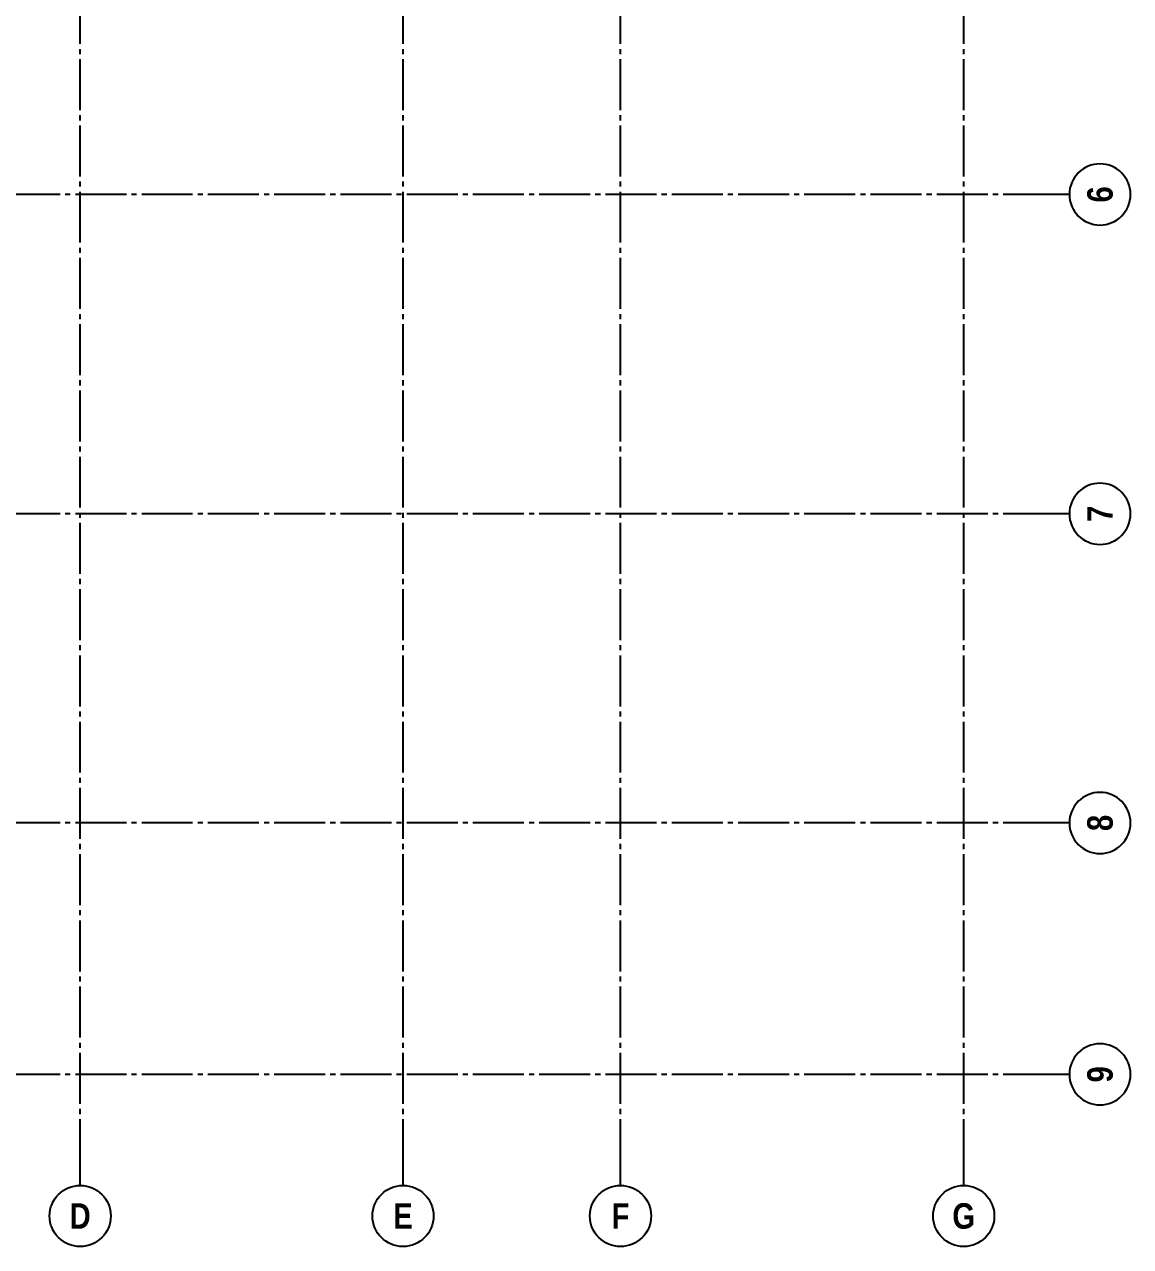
# Model space of a CAD drawing. Header units: millimetres. Extents: x -3973692 to -2843767, y 592734 to 838475.
# Drawn here: x -3121486 to -3088936, y 695162 to 731136 of the extents above; entities that cross this region are included whole.
import ezdxf
from ezdxf.enums import TextEntityAlignment as Align

# ---------------------------------------------------------------- set-up
doc = ezdxf.new("R2010")
doc.units = ezdxf.units.MM
doc.header["$MEASUREMENT"] = 0
doc.linetypes.add('CHG_XX_Luoi truc-Block A$0$MB_Luoi truc-150-TWA$0$Center101', pattern=[13, 10, -1, 1, -1])
doc.linetypes.add('DIVIDE2', pattern=[15.875, 6.35, -3.175, 0, -3.175, 0, -3.175])
doc.layers.add("'S_General_Divide_3 Intermediate", color=3, linetype='DIVIDE2', lineweight=40)
doc.layers.add('CHG_XX_Cot_Block A-T4-7$0$DBAO', color=3, linetype='Continuous', lineweight=13)
doc.layers.add('CHG_XX_Luoi truc-Block A$0$MB_Luoi truc-150-TWA$0$Grid', color=34, linetype='Continuous')
doc.layers.add('CHG_XX_Luoi truc-Block A$0$MB_Luoi truc-150-TWA$0$Grid Line', color=251, linetype='CHG_XX_Luoi truc-Block A$0$MB_Luoi truc-150-TWA$0$Center101')
doc.styles.add('CHG_XX_Luoi truc-Block A$0$MB_Luoi truc-150-TWA$0$Grid A-F$0$VNI-HelveCB', font='')
doc.styles.get('CHG_XX_Luoi truc-Block A$0$MB_Luoi truc-150-TWA$0$Grid A-F$0$VNI-HelveCB').set_extended_font_data('VNI-Helve-Condense', bold=True)

# ---------------------------------------------------------------- blocks, each defined once
blk = doc.blocks.new('*U3016')
at = {"layer": 'CHG_XX_Luoi truc-Block A$0$MB_Luoi truc-150-TWA$0$Grid', "lineweight": -2}
blk.add_line((0, -3), (0, 0), dxfattribs=at)
blk.add_circle((0, -9), 6, dxfattribs=at)
at = {"layer": 'CHG_XX_Luoi truc-Block A$0$MB_Luoi truc-150-TWA$0$Grid Line'}
blk.add_line((0, 0), (0, 467), dxfattribs=at)
at = {"layer": 'CHG_XX_Luoi truc-Block A$0$MB_Luoi truc-150-TWA$0$Grid', "lineweight": -2, "style": 'CHG_XX_Luoi truc-Block A$0$MB_Luoi truc-150-TWA$0$Grid A-F$0$VNI-HelveCB'}
for tag, p in [('GRIDSUB', (0, 476)), ('GRID', (0, -9))]:
    blk.add_attdef(tag, text='', height=5, dxfattribs=at).set_placement(p, align=Align.MIDDLE)
blk = doc.blocks.new('*U3014')
at = {"layer": 'CHG_XX_Luoi truc-Block A$0$MB_Luoi truc-150-TWA$0$Grid', "lineweight": -2}
for p, q in [((0, 407), (0, 404)), ((0, -3), (0, 0))]:
    blk.add_line(p, q, dxfattribs=at)
for centre in [(0, 413), (0, -9)]:
    blk.add_circle(centre, 6, dxfattribs=at)
at = {"layer": 'CHG_XX_Luoi truc-Block A$0$MB_Luoi truc-150-TWA$0$Grid Line'}
blk.add_line((0, 0), (0, 404), dxfattribs=at)
at = {"layer": 'CHG_XX_Luoi truc-Block A$0$MB_Luoi truc-150-TWA$0$Grid', "lineweight": -2, "style": 'CHG_XX_Luoi truc-Block A$0$MB_Luoi truc-150-TWA$0$Grid A-F$0$VNI-HelveCB'}
for tag, p in [('GRIDSUB', (0, 413)), ('GRID', (0, -9))]:
    blk.add_attdef(tag, text='', height=5, dxfattribs=at).set_placement(p, align=Align.MIDDLE)
blk = doc.blocks.new('CHG_XX_Luoi truc-Block A')
at = {"layer": 'CHG_XX_Luoi truc-Block A$0$MB_Luoi truc-150-TWA$0$Grid'}
ref = blk.add_blockref('*U3016', (28650, 87440.7), dxfattribs=dict(at, xscale=150, yscale=150, zscale=150))
ref.add_attrib('GRID', 'D', dxfattribs={"lineweight": -2, "height": 750, "style": 'CHG_XX_Luoi truc-Block A$0$MB_Luoi truc-150-TWA$0$Grid A-F$0$VNI-HelveCB'}).set_placement((28650, 86090.7), align=Align.MIDDLE)
ref = blk.add_blockref('*U3016', (38150, 87440.7), dxfattribs=dict(at, xscale=150, yscale=150, zscale=150))
ref.add_attrib('GRID', 'E', dxfattribs={"lineweight": -2, "height": 750, "style": 'CHG_XX_Luoi truc-Block A$0$MB_Luoi truc-150-TWA$0$Grid A-F$0$VNI-HelveCB'}).set_placement((38150, 86090.7), align=Align.MIDDLE)
ref = blk.add_blockref('*U3016', (44550, 87440.7), dxfattribs=dict(at, xscale=150, yscale=150, zscale=150))
ref.add_attrib('GRID', 'F', dxfattribs={"lineweight": -2, "height": 750, "style": 'CHG_XX_Luoi truc-Block A$0$MB_Luoi truc-150-TWA$0$Grid A-F$0$VNI-HelveCB'}).set_placement((44550, 86090.7), align=Align.MIDDLE)
ref = blk.add_blockref('*U3016', (54650, 87440.7), dxfattribs=dict(at, xscale=150, yscale=150, zscale=150))
ref.add_attrib('GRID', 'G', dxfattribs={"lineweight": -2, "height": 750, "style": 'CHG_XX_Luoi truc-Block A$0$MB_Luoi truc-150-TWA$0$Grid A-F$0$VNI-HelveCB'}).set_placement((54650, 86090.7), align=Align.MIDDLE)
ref = blk.add_blockref('*U3014', (57309.5, 116159.6), dxfattribs=dict(at, xscale=-150, yscale=150, zscale=150, rotation=90))
ref.add_attrib('GRID', '6', dxfattribs={"lineweight": -2, "height": 750, "rotation": 90, "style": 'CHG_XX_Luoi truc-Block A$0$MB_Luoi truc-150-TWA$0$Grid A-F$0$VNI-HelveCB'}).set_placement((58659.5, 116159.6), align=Align.MIDDLE)
ref.add_attrib('GRIDSUB', '6', dxfattribs={"lineweight": -2, "height": 750, "rotation": 90, "style": 'CHG_XX_Luoi truc-Block A$0$MB_Luoi truc-150-TWA$0$Grid A-F$0$VNI-HelveCB'}).set_placement((-4640.5, 116159.6), align=Align.MIDDLE)
ref = blk.add_blockref('*U3014', (57309.5, 106759.6), dxfattribs=dict(at, xscale=-150, yscale=150, zscale=150, rotation=90))
ref.add_attrib('GRID', '7', dxfattribs={"lineweight": -2, "height": 750, "rotation": 90, "style": 'CHG_XX_Luoi truc-Block A$0$MB_Luoi truc-150-TWA$0$Grid A-F$0$VNI-HelveCB'}).set_placement((58659.5, 106759.6), align=Align.MIDDLE)
ref.add_attrib('GRIDSUB', '7', dxfattribs={"lineweight": -2, "height": 750, "rotation": 90, "style": 'CHG_XX_Luoi truc-Block A$0$MB_Luoi truc-150-TWA$0$Grid A-F$0$VNI-HelveCB'}).set_placement((-4640.5, 106759.6), align=Align.MIDDLE)
ref = blk.add_blockref('*U3014', (57309.5, 97659.6), dxfattribs=dict(at, xscale=-150, yscale=150, zscale=150, rotation=90))
ref.add_attrib('GRID', '8', dxfattribs={"lineweight": -2, "height": 750, "rotation": 90, "style": 'CHG_XX_Luoi truc-Block A$0$MB_Luoi truc-150-TWA$0$Grid A-F$0$VNI-HelveCB'}).set_placement((58659.5, 97659.6), align=Align.MIDDLE)
ref.add_attrib('GRIDSUB', '8', dxfattribs={"lineweight": -2, "height": 750, "rotation": 90, "style": 'CHG_XX_Luoi truc-Block A$0$MB_Luoi truc-150-TWA$0$Grid A-F$0$VNI-HelveCB'}).set_placement((-4640.5, 97659.6), align=Align.MIDDLE)
ref = blk.add_blockref('*U3014', (57309.5, 90259.6), dxfattribs=dict(at, xscale=-150, yscale=150, zscale=150, rotation=90))
ref.add_attrib('GRID', '9', dxfattribs={"lineweight": -2, "height": 750, "rotation": 90, "style": 'CHG_XX_Luoi truc-Block A$0$MB_Luoi truc-150-TWA$0$Grid A-F$0$VNI-HelveCB'}).set_placement((58659.5, 90259.6), align=Align.MIDDLE)
ref.add_attrib('GRIDSUB', '9', dxfattribs={"lineweight": -2, "height": 750, "rotation": 90, "style": 'CHG_XX_Luoi truc-Block A$0$MB_Luoi truc-150-TWA$0$Grid A-F$0$VNI-HelveCB'}).set_placement((-4640.5, 90259.6), align=Align.MIDDLE)
blk = doc.blocks.new('CHG_XX_Cot_Block A-T4-7')
at = {"layer": 'CHG_XX_Cot_Block A-T4-7$0$DBAO'}
blk.add_blockref('CHG_XX_Luoi truc-Block A', (8014952, 1085574), dxfattribs=at)

msp = doc.modelspace()

# ---------------------------------------------------------------- block references
at = {"layer": "'S_General_Divide_3 Intermediate"}
msp.add_blockref('CHG_XX_Cot_Block A-T4-7', (-11163447.5, -475602.7), dxfattribs=at)

doc.saveas('drawing.dxf')
